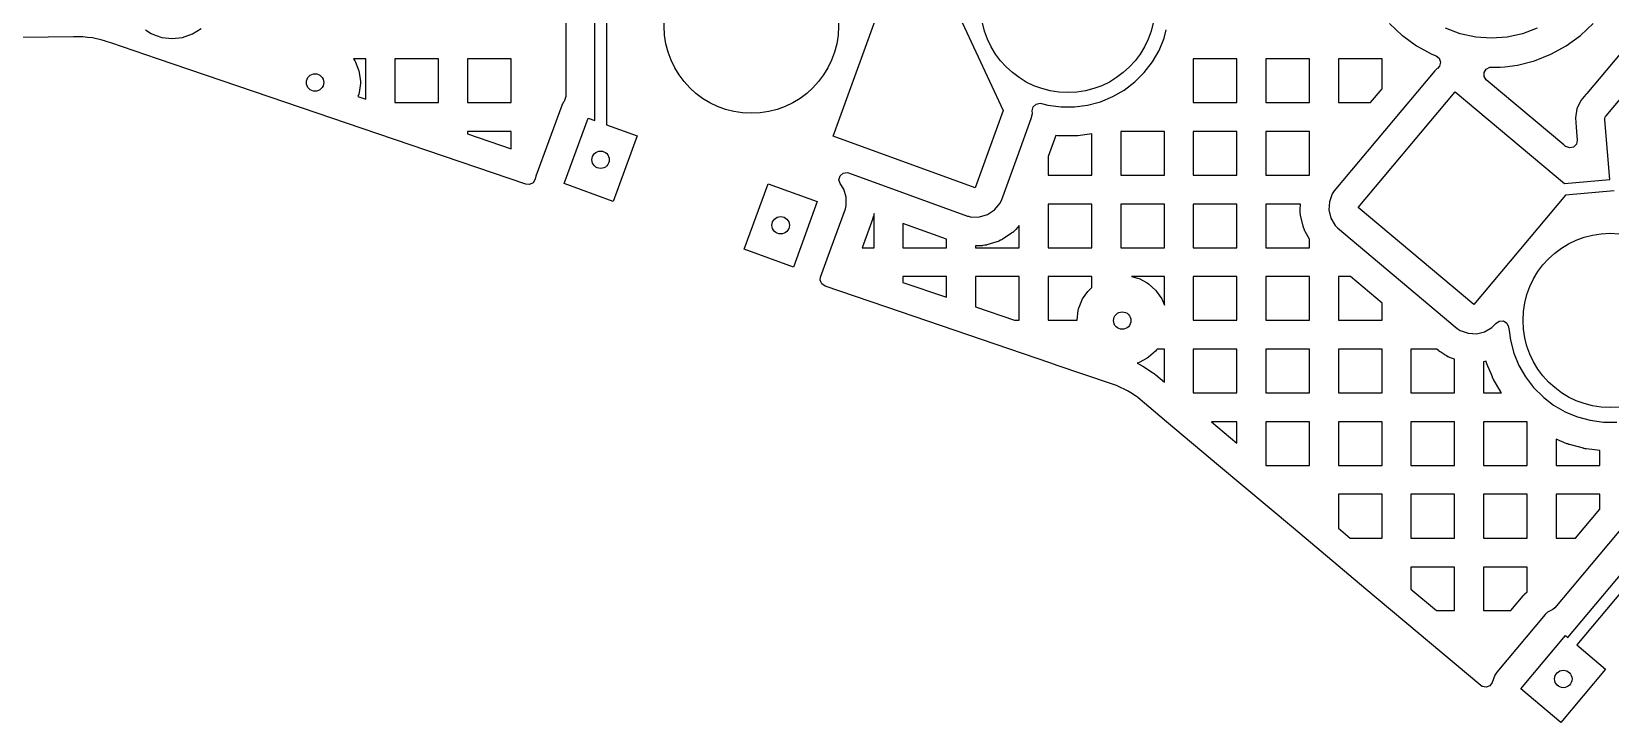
# Model space of a CAD drawing. Extents: x 2.49 to 8.57, y -5.87 to -1.87.
# Drawn here: x 6.778 to 7.848, y -5.578 to -5.11 of the extents above; entities that cross this region are included whole.
import ezdxf

# ---------------------------------------------------------------- set-up
doc = ezdxf.new("R2010")
doc.units = 0
doc.header["$MEASUREMENT"] = 0
doc.layers.add('BLACK', color=7, linetype='CONTINUOUS')

msp = doc.modelspace()

# ---------------------------------------------------------------- linework, layer by layer
at = {"layer": 'BLACK', "linetype": 'CONTINUOUS'}
for p, q in [((7.8452, -5.1669), (7.9869, -4.9979)), ((7.9114, -5.0573), (7.8321, -5.1518)), ((7.1398, -5.0746), (7.1398, -5.1539)), ((7.1595, -5.1701), (7.1595, -5.0715)), ((7.1674, -5.0731), (7.1674, -5.173)), ((7.3211, -5.1808), (7.3542, -5.0898)), ((7.4085, -5.1036), (7.4364, -5.1633)), ((7.6984, -5.1043), (7.707, -5.1124)), ((7.8278, -5.1124), (7.8365, -5.1043)), ((6.806, -5.1134), (6.5866, -5.116)), ((6.8088, -5.1134), (6.806, -5.1134)), ((6.806, -5.1134), (6.806, -5.1134)), ((6.8089, -5.1134), (6.8088, -5.1134)), ((6.8088, -5.1134), (6.8088, -5.1134)), ((6.8122, -5.1133), (6.8089, -5.1134)), ((6.8089, -5.1134), (6.8089, -5.1134)), ((6.8089, -5.1134), (6.8089, -5.1134)), ((6.8155, -5.1137), (6.8122, -5.1133)), ((6.8122, -5.1133), (6.8122, -5.1133)), ((6.8189, -5.114), (6.8155, -5.1137)), ((6.8254, -5.1155), (6.8189, -5.114)), ((6.8189, -5.114), (6.8189, -5.114)), ((6.8189, -5.114), (6.8189, -5.114)), ((6.8277, -5.1162), (6.8254, -5.1155)), ((6.8282, -5.1164), (6.8277, -5.1162)), ((6.8277, -5.1162), (6.8277, -5.1162)), ((6.8277, -5.1162), (6.8277, -5.1162)), ((6.8312, -5.1174), (6.8282, -5.1164)), ((6.8282, -5.1164), (6.8282, -5.1164)), ((6.863, -5.1283), (6.8312, -5.1174)), ((6.8312, -5.1174), (6.8312, -5.1174)), ((6.8312, -5.1174), (6.8312, -5.1174)), ((6.8547, -5.1086), (6.8587, -5.1111)), ((6.8587, -5.1111), (6.8591, -5.1114)), ((6.8591, -5.1114), (6.8621, -5.1124)), ((6.8621, -5.1124), (6.8658, -5.1137)), ((6.8658, -5.1137), (6.8658, -5.1137)), ((6.8658, -5.1137), (6.8729, -5.1145)), ((6.8729, -5.1145), (6.8799, -5.1137)), ((6.8729, -5.1145), (6.8729, -5.1145)), ((6.8729, -5.1145), (6.8729, -5.1145)), ((6.8799, -5.1137), (6.8866, -5.1114)), ((6.8799, -5.1137), (6.8799, -5.1137)), ((6.8799, -5.1137), (6.8799, -5.1137)), ((6.8866, -5.1114), (6.8926, -5.1076)), ((7.5421, -5.1225), (7.5456, -5.1142)), ((7.5456, -5.1142), (7.547, -5.1087)), ((7.707, -5.1124), (7.7071, -5.1124)), ((7.7071, -5.1124), (7.7071, -5.1124)), ((7.7071, -5.1124), (7.7167, -5.1194)), ((7.7463, -5.1112), (7.7363, -5.1075)), ((7.7568, -5.1135), (7.7463, -5.1112)), ((7.7674, -5.1142), (7.7568, -5.1135)), ((7.7781, -5.1135), (7.7674, -5.1142)), ((7.7885, -5.1112), (7.7781, -5.1135)), ((7.7985, -5.1075), (7.7885, -5.1112)), ((7.8182, -5.1194), (7.8278, -5.1124)), ((7.5376, -5.1304), (7.5421, -5.1225)), ((7.7167, -5.1194), (7.7167, -5.1194)), ((7.7167, -5.1194), (7.7167, -5.1194)), ((7.7167, -5.1194), (7.7271, -5.1251)), ((7.7271, -5.1251), (7.7271, -5.1251)), ((7.7271, -5.1251), (7.7271, -5.1251)), ((7.7271, -5.1251), (7.7271, -5.1251)), ((7.7271, -5.1251), (7.7299, -5.1262)), ((7.7299, -5.1262), (7.732, -5.1279)), ((7.732, -5.1279), (7.7329, -5.1305)), ((7.7967, -5.1295), (7.8077, -5.1251)), ((7.8077, -5.1251), (7.8182, -5.1194)), ((7.8077, -5.1251), (7.8077, -5.1251)), ((7.8077, -5.1251), (7.8077, -5.1251)), ((7.8077, -5.1251), (7.8077, -5.1251)), ((6.9499, -5.1579), (6.863, -5.1283)), ((7.0043, -5.1283), (6.9958, -5.1283)), ((6.9958, -5.1283), (6.9967, -5.1296)), ((6.9967, -5.1296), (6.9972, -5.1306)), ((6.9972, -5.1306), (6.9994, -5.1364)), ((6.9994, -5.1364), (6.9997, -5.1376)), ((6.9997, -5.1376), (7.0005, -5.1437)), ((7.0043, -5.1557), (7.0043, -5.1283)), ((7.0535, -5.1283), (7.0239, -5.1283)), ((7.0239, -5.1283), (7.0239, -5.1579)), ((7.0535, -5.1579), (7.0535, -5.1283)), ((7.1028, -5.1283), (7.0732, -5.1283)), ((7.0732, -5.1283), (7.0732, -5.1579)), ((7.1028, -5.1579), (7.1028, -5.1283)), ((7.5257, -5.1439), (7.5321, -5.1375)), ((7.5321, -5.1375), (7.5376, -5.1304)), ((7.5321, -5.1375), (7.5321, -5.1375)), ((7.5321, -5.1375), (7.5321, -5.1375)), ((7.5949, -5.1283), (7.5653, -5.1283)), ((7.5653, -5.1283), (7.5653, -5.1579)), ((7.5949, -5.1579), (7.5949, -5.1283)), ((7.6441, -5.1283), (7.6145, -5.1283)), ((7.6145, -5.1283), (7.6145, -5.1579)), ((7.6441, -5.1579), (7.6441, -5.1283)), ((7.729, -5.1365), (7.6608, -5.2178)), ((7.6933, -5.1283), (7.6637, -5.1283)), ((7.6637, -5.1283), (7.6637, -5.1579)), ((7.6933, -5.1486), (7.6933, -5.1283)), ((7.7307, -5.1348), (7.729, -5.1365)), ((7.731, -5.1347), (7.7307, -5.1348)), ((7.7323, -5.1332), (7.731, -5.1347)), ((7.7329, -5.1305), (7.7323, -5.1332)), ((7.7625, -5.1375), (7.7639, -5.1352)), ((7.7625, -5.1403), (7.7625, -5.1375)), ((7.7639, -5.1352), (7.7664, -5.134)), ((7.7664, -5.134), (7.7672, -5.134)), ((7.7672, -5.134), (7.7734, -5.134)), ((7.7734, -5.134), (7.7765, -5.1336)), ((7.7734, -5.134), (7.7734, -5.134)), ((7.7734, -5.134), (7.7734, -5.134)), ((7.7734, -5.134), (7.7734, -5.134)), ((7.7765, -5.1336), (7.7852, -5.1325)), ((7.7852, -5.1325), (7.7967, -5.1295)), ((7.7967, -5.1295), (7.7967, -5.1295)), ((7.0005, -5.1449), (6.9997, -5.1511)), ((7.0005, -5.1437), (7.0005, -5.1449)), ((7.5107, -5.1539), (7.5185, -5.1494)), ((7.5185, -5.1494), (7.5257, -5.1439)), ((7.5257, -5.1439), (7.5257, -5.1439)), ((7.5257, -5.1439), (7.5257, -5.1439)), ((7.6855, -5.1579), (7.6933, -5.1486)), ((7.764, -5.1426), (7.7625, -5.1403)), ((7.8165, -5.1866), (7.764, -5.1426)), ((7.0124, -5.1792), (6.9499, -5.1579)), ((6.9994, -5.1522), (6.9988, -5.1538)), ((6.9988, -5.1538), (7.0043, -5.1557)), ((6.9997, -5.1511), (6.9994, -5.1522)), ((7.0239, -5.1579), (7.0535, -5.1579)), ((7.0732, -5.1579), (7.1028, -5.1579)), ((7.137, -5.1599), (7.1195, -5.2079)), ((7.138, -5.1578), (7.137, -5.1599)), ((7.137, -5.1599), (7.137, -5.1599)), ((7.1386, -5.1571), (7.138, -5.1578)), ((7.139, -5.1566), (7.1386, -5.1571)), ((7.1398, -5.1539), (7.139, -5.1566)), ((7.4568, -5.1608), (7.4588, -5.1589)), ((7.4588, -5.1589), (7.4615, -5.1584)), ((7.4615, -5.1584), (7.4623, -5.1586)), ((7.4623, -5.1586), (7.4667, -5.1597)), ((7.4667, -5.1597), (7.4756, -5.1609)), ((7.4847, -5.1609), (7.4936, -5.1597)), ((7.4936, -5.1597), (7.5006, -5.1579)), ((7.5006, -5.1579), (7.5024, -5.1574)), ((7.5024, -5.1574), (7.5107, -5.1539)), ((7.5653, -5.1579), (7.5949, -5.1579)), ((7.6145, -5.1579), (7.6441, -5.1579)), ((7.6637, -5.1579), (7.6855, -5.1579)), ((7.6771, -5.229), (7.7429, -5.1506)), ((7.7429, -5.1506), (7.8171, -5.2128)), ((7.8281, -5.1566), (7.8254, -5.1622)), ((7.8303, -5.1539), (7.8281, -5.1566)), ((7.8315, -5.1525), (7.8303, -5.1539)), ((7.8303, -5.1539), (7.8303, -5.1539)), ((7.8321, -5.1518), (7.8315, -5.1525)), ((7.8315, -5.1525), (7.8315, -5.1525)), ((7.8321, -5.1518), (7.8321, -5.1518)), ((7.1387, -5.2128), (7.1549, -5.1684)), ((7.1549, -5.1684), (7.1595, -5.1701)), ((7.4364, -5.1633), (7.4173, -5.2158)), ((7.446, -5.1945), (7.4554, -5.1686)), ((7.4554, -5.1686), (7.4562, -5.1653)), ((7.4561, -5.1635), (7.4568, -5.1608)), ((7.4562, -5.1653), (7.4561, -5.1635)), ((7.4756, -5.1609), (7.4756, -5.1609)), ((7.4756, -5.1609), (7.4847, -5.1609)), ((7.4847, -5.1609), (7.4847, -5.1609)), ((7.8254, -5.1622), (7.8244, -5.1683)), ((7.8244, -5.1683), (7.8244, -5.1683)), ((7.8244, -5.1683), (7.8249, -5.1745)), ((7.8443, -5.169), (7.8447, -5.1675)), ((7.8443, -5.1697), (7.8443, -5.169)), ((7.8478, -5.2101), (7.8443, -5.1697)), ((7.8447, -5.1675), (7.8452, -5.1669)), ((7.1127, -5.2133), (7.0124, -5.1792)), ((7.1028, -5.1775), (7.0732, -5.1775)), ((7.0732, -5.1775), (7.0732, -5.1792)), ((7.0732, -5.1792), (7.1028, -5.1892)), ((7.1028, -5.1892), (7.1028, -5.1775)), ((7.1674, -5.173), (7.1882, -5.1805)), ((7.1882, -5.1805), (7.172, -5.2249)), ((7.4173, -5.2158), (7.3211, -5.1808)), ((7.4721, -5.1802), (7.4669, -5.1945)), ((7.4734, -5.1804), (7.4721, -5.1802)), ((7.4736, -5.1804), (7.4734, -5.1804)), ((7.4739, -5.1804), (7.4736, -5.1804)), ((7.474, -5.1805), (7.4739, -5.1804)), ((7.4747, -5.1805), (7.474, -5.1805)), ((7.4748, -5.1805), (7.4747, -5.1805)), ((7.4752, -5.1805), (7.4748, -5.1805)), ((7.4753, -5.1805), (7.4752, -5.1805)), ((7.485, -5.1805), (7.4753, -5.1805)), ((7.4852, -5.1805), (7.485, -5.1805)), ((7.4855, -5.1805), (7.4852, -5.1805)), ((7.4856, -5.1805), (7.4855, -5.1805)), ((7.4863, -5.1805), (7.4856, -5.1805)), ((7.4864, -5.1804), (7.4863, -5.1805)), ((7.4868, -5.1804), (7.4864, -5.1804)), ((7.4869, -5.1804), (7.4868, -5.1804)), ((7.4965, -5.1791), (7.4869, -5.1804)), ((7.4965, -5.2071), (7.4965, -5.1791)), ((7.5457, -5.1775), (7.5161, -5.1775)), ((7.5161, -5.1775), (7.5161, -5.2071)), ((7.5457, -5.2071), (7.5457, -5.1775)), ((7.5949, -5.1775), (7.5653, -5.1775)), ((7.5653, -5.1775), (7.5653, -5.2071)), ((7.5949, -5.2071), (7.5949, -5.1775)), ((7.6441, -5.1775), (7.6145, -5.1775)), ((7.6145, -5.1775), (7.6145, -5.2071)), ((7.6441, -5.2071), (7.6441, -5.1775)), ((7.8249, -5.1745), (7.8249, -5.1745)), ((7.8249, -5.1745), (7.8257, -5.1834)), ((7.8177, -5.1876), (7.8165, -5.1866)), ((7.818, -5.1878), (7.8177, -5.1876)), ((7.8206, -5.1887), (7.818, -5.1878)), ((7.8232, -5.1881), (7.8206, -5.1887)), ((7.8251, -5.1861), (7.8232, -5.1881)), ((7.8257, -5.1834), (7.8251, -5.1861)), ((7.4352, -5.2243), (7.446, -5.1945)), ((7.4669, -5.1945), (7.4669, -5.2071)), ((7.1152, -5.2135), (7.1127, -5.2133)), ((7.1177, -5.2123), (7.1152, -5.2135)), ((7.119, -5.2099), (7.1177, -5.2123)), ((7.1195, -5.2079), (7.119, -5.2099)), ((7.172, -5.2249), (7.1387, -5.2128)), ((7.2608, -5.2573), (7.277, -5.2129)), ((7.277, -5.2129), (7.3103, -5.225)), ((7.325, -5.2102), (7.3258, -5.2075)), ((7.3258, -5.2128), (7.325, -5.2102)), ((7.3258, -5.2075), (7.3278, -5.2057)), ((7.3283, -5.2166), (7.3258, -5.2128)), ((7.3278, -5.2057), (7.3306, -5.2053)), ((7.3306, -5.2053), (7.3316, -5.2055)), ((7.3316, -5.2055), (7.4123, -5.2349)), ((7.4669, -5.2071), (7.4965, -5.2071)), ((7.5161, -5.2071), (7.5457, -5.2071)), ((7.5653, -5.2071), (7.5949, -5.2071)), ((7.6145, -5.2071), (7.6441, -5.2071)), ((7.8171, -5.2128), (7.8478, -5.2101)), ((7.3299, -5.222), (7.3283, -5.2166)), ((7.33, -5.2277), (7.3299, -5.222)), ((7.4341, -5.2264), (7.4352, -5.2243)), ((7.6595, -5.2197), (7.6576, -5.2251)), ((7.6608, -5.2178), (7.6595, -5.2197)), ((7.6595, -5.2197), (7.6595, -5.2197)), ((7.8178, -5.2207), (7.7555, -5.2948)), ((7.8508, -5.2178), (7.8178, -5.2207)), ((7.3103, -5.225), (7.2941, -5.2694)), ((7.3198, -5.2563), (7.3294, -5.2299)), ((7.3294, -5.2299), (7.33, -5.2277)), ((7.3483, -5.2353), (7.3482, -5.2354)), ((7.3484, -5.235), (7.3483, -5.2353)), ((7.3488, -5.2331), (7.3484, -5.2349)), ((7.3484, -5.2349), (7.3484, -5.235)), ((7.3488, -5.2563), (7.3488, -5.2331)), ((7.4123, -5.2349), (7.4123, -5.2349)), ((7.4123, -5.2349), (7.4123, -5.2349)), ((7.4123, -5.2349), (7.4128, -5.235)), ((7.4128, -5.235), (7.4146, -5.2355)), ((7.4203, -5.2354), (7.4257, -5.2338)), ((7.4257, -5.2338), (7.4305, -5.2307)), ((7.4305, -5.2307), (7.4341, -5.2264)), ((7.4965, -5.2267), (7.4669, -5.2267)), ((7.4669, -5.2267), (7.4669, -5.2563)), ((7.4965, -5.2563), (7.4965, -5.2267)), ((7.5457, -5.2267), (7.5161, -5.2267)), ((7.5161, -5.2267), (7.5161, -5.2563)), ((7.5457, -5.2563), (7.5457, -5.2267)), ((7.5949, -5.2267), (7.5653, -5.2267)), ((7.5653, -5.2267), (7.5653, -5.2563)), ((7.5949, -5.2563), (7.5949, -5.2267)), ((7.6379, -5.2267), (7.6145, -5.2267)), ((7.6145, -5.2267), (7.6145, -5.2563)), ((7.6377, -5.2303), (7.6379, -5.2267)), ((7.6377, -5.2307), (7.6377, -5.2303)), ((7.6377, -5.2314), (7.6377, -5.2307)), ((7.6377, -5.2317), (7.6377, -5.2314)), ((7.6378, -5.2331), (7.6377, -5.2317)), ((7.6379, -5.2335), (7.6378, -5.2331)), ((7.638, -5.2342), (7.6379, -5.2335)), ((7.638, -5.2345), (7.638, -5.2342)), ((7.6397, -5.2414), (7.638, -5.2345)), ((7.6576, -5.2251), (7.6573, -5.2307)), ((7.6573, -5.2307), (7.6586, -5.2363)), ((7.6576, -5.2251), (7.6576, -5.2251)), ((7.7555, -5.2948), (7.6771, -5.229)), ((7.3479, -5.2364), (7.3407, -5.2563)), ((7.348, -5.2363), (7.3479, -5.2364)), ((7.3481, -5.236), (7.348, -5.2363)), ((7.3482, -5.2354), (7.3481, -5.2359)), ((7.3481, -5.2359), (7.3481, -5.236)), ((7.398, -5.2506), (7.3684, -5.2398)), ((7.3684, -5.2398), (7.3684, -5.2563)), ((7.4146, -5.2355), (7.4203, -5.2354)), ((7.4429, -5.2459), (7.4426, -5.2461)), ((7.4439, -5.245), (7.4429, -5.2459)), ((7.4442, -5.2447), (7.4439, -5.245)), ((7.4447, -5.2442), (7.4442, -5.2447)), ((7.4449, -5.244), (7.4447, -5.2442)), ((7.4473, -5.2412), (7.4449, -5.244)), ((7.4473, -5.2563), (7.4473, -5.2412)), ((7.6397, -5.2417), (7.6397, -5.2414)), ((7.64, -5.2424), (7.6397, -5.2417)), ((7.6401, -5.2427), (7.64, -5.2424)), ((7.6406, -5.2441), (7.6401, -5.2427)), ((7.6407, -5.2444), (7.6406, -5.2441)), ((7.641, -5.245), (7.6407, -5.2444)), ((7.6412, -5.2453), (7.641, -5.245)), ((7.6441, -5.2505), (7.6412, -5.2453)), ((7.6586, -5.2363), (7.6586, -5.2363)), ((7.6586, -5.2363), (7.6614, -5.2412)), ((7.6614, -5.2412), (7.6614, -5.2412)), ((7.6614, -5.2412), (7.663, -5.2429)), ((7.663, -5.2429), (7.7443, -5.3111)), ((7.3126, -5.2762), (7.3198, -5.2563)), ((7.3407, -5.2563), (7.3488, -5.2563)), ((7.3684, -5.2563), (7.398, -5.2563)), ((7.398, -5.2551), (7.398, -5.2506)), ((7.398, -5.2563), (7.398, -5.2551)), ((7.4211, -5.255), (7.4176, -5.2551)), ((7.4176, -5.2551), (7.4176, -5.2563)), ((7.4176, -5.2563), (7.4473, -5.2563)), ((7.4215, -5.255), (7.4211, -5.255)), ((7.4222, -5.255), (7.4215, -5.255)), ((7.4225, -5.2549), (7.4222, -5.255)), ((7.4239, -5.2547), (7.4225, -5.2549)), ((7.4243, -5.2547), (7.4239, -5.2547)), ((7.425, -5.2545), (7.4243, -5.2547)), ((7.4253, -5.2544), (7.425, -5.2545)), ((7.4321, -5.2524), (7.4253, -5.2544)), ((7.4324, -5.2523), (7.4321, -5.2524)), ((7.433, -5.252), (7.4324, -5.2523)), ((7.4334, -5.2519), (7.433, -5.252)), ((7.4346, -5.2513), (7.4334, -5.2519)), ((7.4349, -5.2511), (7.4346, -5.2513)), ((7.4356, -5.2508), (7.4349, -5.2511)), ((7.4359, -5.2506), (7.4356, -5.2508)), ((7.4418, -5.2467), (7.4359, -5.2506)), ((7.4421, -5.2465), (7.4418, -5.2467)), ((7.4426, -5.2461), (7.4421, -5.2465)), ((7.4669, -5.2563), (7.4965, -5.2563)), ((7.5161, -5.2563), (7.5457, -5.2563)), ((7.5653, -5.2563), (7.5949, -5.2563)), ((7.6145, -5.2563), (7.6441, -5.2563)), ((7.6441, -5.2563), (7.6441, -5.2505)), ((7.2941, -5.2694), (7.2608, -5.2573)), ((7.3123, -5.2783), (7.3126, -5.2762)), ((7.398, -5.2759), (7.3684, -5.2759)), ((7.3684, -5.2759), (7.3684, -5.2798)), ((7.398, -5.2898), (7.398, -5.2759)), ((7.4473, -5.2759), (7.4176, -5.2759)), ((7.4176, -5.2759), (7.4176, -5.2965)), ((7.4473, -5.3055), (7.4473, -5.2759)), ((7.4965, -5.2759), (7.4669, -5.2759)), ((7.4669, -5.2759), (7.4669, -5.3055)), ((7.4965, -5.2833), (7.4965, -5.2759)), ((7.5457, -5.2759), (7.5233, -5.2759)), ((7.5233, -5.2759), (7.5274, -5.2769)), ((7.5274, -5.2769), (7.5285, -5.2773)), ((7.5285, -5.2773), (7.534, -5.2802)), ((7.5457, -5.2952), (7.5457, -5.2759)), ((7.5949, -5.2759), (7.5653, -5.2759)), ((7.5653, -5.2759), (7.5653, -5.3055)), ((7.5949, -5.3055), (7.5949, -5.2759)), ((7.6441, -5.2759), (7.6145, -5.2759)), ((7.6145, -5.2759), (7.6145, -5.3055)), ((7.6441, -5.3055), (7.6441, -5.2759)), ((7.6719, -5.2759), (7.6637, -5.2759)), ((7.6637, -5.2759), (7.6637, -5.3055)), ((7.6933, -5.2939), (7.6719, -5.2759)), ((7.3129, -5.2798), (7.3123, -5.2783)), ((7.3134, -5.2809), (7.3129, -5.2798)), ((7.3156, -5.2825), (7.3134, -5.2809)), ((7.3568, -5.2965), (7.3156, -5.2825)), ((7.3684, -5.2798), (7.398, -5.2898)), ((7.4902, -5.291), (7.4938, -5.2859)), ((7.4938, -5.2859), (7.4946, -5.285)), ((7.4946, -5.285), (7.4965, -5.2833)), ((7.534, -5.2802), (7.535, -5.2809)), ((7.535, -5.2809), (7.5396, -5.285)), ((7.5396, -5.285), (7.5404, -5.2859)), ((7.5404, -5.2859), (7.5439, -5.291)), ((7.4687, -5.3346), (7.3568, -5.2965)), ((7.4176, -5.2965), (7.444, -5.3055)), ((7.4865, -5.3052), (7.4872, -5.299)), ((7.4872, -5.299), (7.4875, -5.2978)), ((7.4875, -5.2978), (7.4897, -5.292)), ((7.4897, -5.292), (7.4902, -5.291)), ((7.5439, -5.291), (7.5445, -5.292)), ((7.5445, -5.292), (7.5457, -5.2952)), ((7.6933, -5.3055), (7.6933, -5.2939)), ((7.444, -5.3055), (7.4473, -5.3055)), ((7.4669, -5.3055), (7.4865, -5.3055)), ((7.4865, -5.3055), (7.4865, -5.3052)), ((7.5653, -5.3055), (7.5949, -5.3055)), ((7.6145, -5.3055), (7.6441, -5.3055)), ((7.6637, -5.3055), (7.6933, -5.3055)), ((7.7677, -5.3105), (7.7694, -5.3089)), ((7.7694, -5.3089), (7.7705, -5.3076)), ((7.7705, -5.3076), (7.7728, -5.3061)), ((7.7728, -5.3061), (7.7756, -5.306)), ((7.7756, -5.306), (7.7779, -5.3075)), ((7.7779, -5.3075), (7.7791, -5.31)), ((7.7791, -5.31), (7.7791, -5.3101)), ((7.7791, -5.3101), (7.7794, -5.3124)), ((7.7443, -5.3111), (7.7463, -5.3124)), ((7.7463, -5.3124), (7.7463, -5.3124)), ((7.7463, -5.3124), (7.7516, -5.3143)), ((7.7516, -5.3143), (7.7516, -5.3143)), ((7.7516, -5.3143), (7.7519, -5.3143)), ((7.7519, -5.3143), (7.7573, -5.3146)), ((7.7573, -5.3146), (7.7628, -5.3133)), ((7.7628, -5.3133), (7.7677, -5.3105)), ((7.7794, -5.3124), (7.7803, -5.319)), ((7.7803, -5.319), (7.7803, -5.319)), ((7.7803, -5.319), (7.7826, -5.3278)), ((7.534, -5.3313), (7.5285, -5.3342)), ((7.535, -5.3306), (7.534, -5.3313)), ((7.5396, -5.3265), (7.535, -5.3306)), ((7.5404, -5.3256), (7.5396, -5.3265)), ((7.5407, -5.3251), (7.5404, -5.3256)), ((7.5457, -5.3251), (7.5407, -5.3251)), ((7.5457, -5.3475), (7.5457, -5.3251)), ((7.5949, -5.3251), (7.5653, -5.3251)), ((7.5653, -5.3251), (7.5653, -5.3547)), ((7.5949, -5.3547), (7.5949, -5.3251)), ((7.6441, -5.3251), (7.6145, -5.3251)), ((7.6145, -5.3251), (7.6145, -5.3547)), ((7.6441, -5.3547), (7.6441, -5.3251)), ((7.6933, -5.3251), (7.6637, -5.3251)), ((7.6637, -5.3251), (7.6637, -5.3547)), ((7.6933, -5.3547), (7.6933, -5.3251)), ((7.7305, -5.3251), (7.7129, -5.3251)), ((7.7129, -5.3251), (7.7129, -5.3547)), ((7.7319, -5.3263), (7.7305, -5.3251)), ((7.732, -5.3264), (7.7319, -5.3263)), ((7.7322, -5.3265), (7.732, -5.3264)), ((7.7323, -5.3266), (7.7322, -5.3265)), ((7.7327, -5.3269), (7.7323, -5.3266)), ((7.7329, -5.327), (7.7327, -5.3269)), ((7.7331, -5.3272), (7.7329, -5.327)), ((7.7332, -5.3272), (7.7331, -5.3272)), ((7.7359, -5.329), (7.7332, -5.3272)), ((7.7361, -5.3292), (7.7359, -5.329)), ((7.7367, -5.3295), (7.7361, -5.3292)), ((7.7369, -5.3297), (7.7367, -5.3295)), ((7.738, -5.3302), (7.7369, -5.3297)), ((7.7383, -5.3303), (7.738, -5.3302)), ((7.7389, -5.3306), (7.7383, -5.3303)), ((7.7391, -5.3307), (7.7389, -5.3306)), ((7.7425, -5.3319), (7.7391, -5.3307)), ((7.7826, -5.3278), (7.7861, -5.3361)), ((7.4729, -5.3361), (7.4687, -5.3346)), ((7.5098, -5.3486), (7.4729, -5.3361)), ((7.5274, -5.3346), (7.5272, -5.3346)), ((7.5272, -5.3346), (7.5295, -5.3358)), ((7.5285, -5.3342), (7.5274, -5.3346)), ((7.5295, -5.3358), (7.5297, -5.3359)), ((7.5297, -5.3359), (7.5299, -5.336)), ((7.5299, -5.336), (7.5301, -5.3361)), ((7.5301, -5.3361), (7.5306, -5.3364)), ((7.5306, -5.3364), (7.5307, -5.3364)), ((7.5307, -5.3364), (7.531, -5.3366)), ((7.531, -5.3366), (7.5311, -5.3367)), ((7.5311, -5.3367), (7.5377, -5.341)), ((7.5377, -5.341), (7.5379, -5.3411)), ((7.5379, -5.3411), (7.5381, -5.3412)), ((7.5381, -5.3412), (7.5382, -5.3413)), ((7.5382, -5.3413), (7.5387, -5.3417)), ((7.5387, -5.3417), (7.5388, -5.3418)), ((7.5388, -5.3418), (7.5391, -5.3419)), ((7.5391, -5.3419), (7.5392, -5.342)), ((7.5392, -5.342), (7.5398, -5.3426)), ((7.7425, -5.3336), (7.7425, -5.3319)), ((7.7425, -5.3547), (7.7425, -5.3336)), ((7.7638, -5.3332), (7.7621, -5.3336)), ((7.7621, -5.3336), (7.7621, -5.3547)), ((7.7638, -5.3333), (7.7638, -5.3332)), ((7.7639, -5.3336), (7.7638, -5.3333)), ((7.7639, -5.3338), (7.7639, -5.3336)), ((7.7641, -5.3344), (7.7639, -5.3338)), ((7.7642, -5.3345), (7.7641, -5.3344)), ((7.7643, -5.3348), (7.7642, -5.3345)), ((7.7644, -5.335), (7.7643, -5.3348)), ((7.7681, -5.3439), (7.7644, -5.335)), ((7.7861, -5.3361), (7.7861, -5.3361)), ((7.7861, -5.3361), (7.7906, -5.3439)), ((7.5133, -5.3498), (7.5098, -5.3486)), ((7.5141, -5.3501), (7.5133, -5.3498)), ((7.5133, -5.3498), (7.5133, -5.3498)), ((7.5207, -5.3533), (7.5141, -5.3501)), ((7.5141, -5.3501), (7.5141, -5.3501)), ((7.5141, -5.3501), (7.5141, -5.3501)), ((7.5398, -5.3426), (7.5398, -5.3426)), ((7.5398, -5.3426), (7.5457, -5.3475)), ((7.7681, -5.3441), (7.7681, -5.3439)), ((7.7683, -5.3444), (7.7681, -5.3441)), ((7.7683, -5.3445), (7.7683, -5.3444)), ((7.7686, -5.3451), (7.7683, -5.3445)), ((7.7687, -5.3452), (7.7686, -5.3451)), ((7.7688, -5.3455), (7.7687, -5.3452)), ((7.7689, -5.3456), (7.7688, -5.3455)), ((7.7738, -5.354), (7.7689, -5.3456)), ((7.7906, -5.3439), (7.7961, -5.3511)), ((7.7961, -5.3511), (7.7961, -5.3511)), ((7.7961, -5.3511), (7.8025, -5.3575)), ((7.5229, -5.3547), (7.5207, -5.3533)), ((7.5268, -5.3573), (7.5229, -5.3547)), ((7.5274, -5.3577), (7.5268, -5.3573)), ((7.5268, -5.3573), (7.5268, -5.3573)), ((7.5276, -5.3579), (7.5274, -5.3577)), ((7.5274, -5.3577), (7.5274, -5.3577)), ((7.5472, -5.3743), (7.5276, -5.3579)), ((7.5276, -5.3579), (7.5276, -5.3579)), ((7.5653, -5.3547), (7.5949, -5.3547)), ((7.6145, -5.3547), (7.6441, -5.3547)), ((7.6637, -5.3547), (7.6933, -5.3547)), ((7.7129, -5.3547), (7.7425, -5.3547)), ((7.7621, -5.3547), (7.7742, -5.3547)), ((7.7738, -5.3542), (7.7738, -5.354)), ((7.774, -5.3544), (7.7738, -5.3542)), ((7.7741, -5.3546), (7.774, -5.3544)), ((7.7742, -5.3547), (7.7741, -5.3546)), ((7.8025, -5.3575), (7.8025, -5.3575)), ((7.8025, -5.3575), (7.8025, -5.3575)), ((7.8025, -5.3575), (7.803, -5.3579)), ((7.803, -5.3579), (7.8096, -5.363)), ((7.8096, -5.363), (7.8096, -5.363)), ((7.8096, -5.363), (7.8096, -5.363)), ((7.8096, -5.363), (7.8175, -5.3675)), ((7.5825, -5.4039), (7.5472, -5.3743)), ((7.5949, -5.3743), (7.5777, -5.3743)), ((7.5777, -5.3743), (7.5949, -5.3888)), ((7.5949, -5.3888), (7.5949, -5.3743)), ((7.6441, -5.3743), (7.6145, -5.3743)), ((7.6145, -5.3743), (7.6145, -5.4039)), ((7.6441, -5.4039), (7.6441, -5.3743)), ((7.6933, -5.3743), (7.6637, -5.3743)), ((7.6637, -5.3743), (7.6637, -5.4039)), ((7.6933, -5.4039), (7.6933, -5.3743)), ((7.7425, -5.3743), (7.7129, -5.3743)), ((7.7129, -5.3743), (7.7129, -5.4039)), ((7.7425, -5.4039), (7.7425, -5.3743)), ((7.7917, -5.3743), (7.7621, -5.3743)), ((7.7621, -5.3743), (7.7621, -5.4039)), ((7.7917, -5.4039), (7.7917, -5.3743)), ((7.9195, -5.3704), (7.8104, -5.5004)), ((7.8175, -5.3675), (7.8175, -5.3675)), ((7.8175, -5.3675), (7.8175, -5.3675)), ((7.8175, -5.3675), (7.8196, -5.3684)), ((7.8196, -5.3684), (7.8258, -5.371)), ((7.8258, -5.371), (7.8345, -5.3733)), ((7.8345, -5.3733), (7.8435, -5.3745)), ((7.8435, -5.3745), (7.8435, -5.3745)), ((7.8435, -5.3745), (7.8525, -5.3745)), ((7.8193, -5.5205), (7.9366, -5.3806)), ((7.8186, -5.3892), (7.8113, -5.3862)), ((7.8113, -5.3862), (7.8113, -5.4039)), ((7.8187, -5.3893), (7.8186, -5.3892)), ((7.819, -5.3894), (7.8187, -5.3893)), ((7.8192, -5.3894), (7.819, -5.3894)), ((7.8198, -5.3896), (7.8192, -5.3894)), ((7.82, -5.3897), (7.8198, -5.3896)), ((7.8203, -5.3898), (7.82, -5.3897)), ((7.8204, -5.3898), (7.8203, -5.3898)), ((7.8298, -5.3923), (7.8204, -5.3898)), ((7.9416, -5.387), (7.8253, -5.5255)), ((7.8299, -5.3924), (7.8298, -5.3923)), ((7.8302, -5.3924), (7.8299, -5.3924)), ((7.8304, -5.3925), (7.8302, -5.3924)), ((7.831, -5.3926), (7.8304, -5.3925)), ((7.8312, -5.3926), (7.831, -5.3926)), ((7.8315, -5.3927), (7.8312, -5.3926)), ((7.8317, -5.3927), (7.8315, -5.3927)), ((7.8355, -5.3932), (7.8317, -5.3927)), ((7.841, -5.3939), (7.8355, -5.3932)), ((7.841, -5.4039), (7.841, -5.3939)), ((7.6332, -5.4465), (7.5825, -5.4039)), ((7.6145, -5.4039), (7.6441, -5.4039)), ((7.6637, -5.4039), (7.6933, -5.4039)), ((7.7129, -5.4039), (7.7425, -5.4039)), ((7.7621, -5.4039), (7.7917, -5.4039)), ((7.8113, -5.4039), (7.841, -5.4039)), ((7.6933, -5.4235), (7.6637, -5.4235)), ((7.6637, -5.4235), (7.6637, -5.4465)), ((7.6933, -5.4532), (7.6933, -5.4235)), ((7.7425, -5.4235), (7.7129, -5.4235)), ((7.7129, -5.4235), (7.7129, -5.4532)), ((7.7425, -5.4532), (7.7425, -5.4235)), ((7.7917, -5.4235), (7.7621, -5.4235)), ((7.7621, -5.4235), (7.7621, -5.4532)), ((7.7917, -5.4532), (7.7917, -5.4235)), ((7.841, -5.4235), (7.8113, -5.4235)), ((7.8113, -5.4235), (7.8113, -5.4532)), ((7.841, -5.4335), (7.841, -5.4235)), ((7.8245, -5.4532), (7.841, -5.4335)), ((7.6824, -5.4878), (7.6332, -5.4465)), ((7.6637, -5.4465), (7.6716, -5.4532)), ((7.6716, -5.4532), (7.6933, -5.4532)), ((7.7129, -5.4532), (7.7425, -5.4532)), ((7.7621, -5.4532), (7.7917, -5.4532)), ((7.8113, -5.4532), (7.8245, -5.4532)), ((7.7425, -5.4728), (7.7129, -5.4728)), ((7.7129, -5.4728), (7.7129, -5.4878)), ((7.7425, -5.5024), (7.7425, -5.4728)), ((7.7917, -5.4728), (7.7621, -5.4728)), ((7.7621, -5.4728), (7.7621, -5.5024)), ((7.7917, -5.4896), (7.7917, -5.4728)), ((7.7603, -5.5532), (7.6824, -5.4878)), ((7.7129, -5.4878), (7.7303, -5.5024)), ((7.7891, -5.4922), (7.7893, -5.492)), ((7.7891, -5.4923), (7.7891, -5.4922)), ((7.7893, -5.492), (7.7894, -5.4919)), ((7.7894, -5.4919), (7.7898, -5.4915)), ((7.7898, -5.4915), (7.7899, -5.4914)), ((7.7899, -5.4914), (7.79, -5.4912)), ((7.79, -5.4912), (7.7901, -5.4911)), ((7.7901, -5.4911), (7.7917, -5.4896)), ((7.7303, -5.5024), (7.7425, -5.5024)), ((7.7621, -5.5024), (7.7806, -5.5024)), ((7.7806, -5.5024), (7.7891, -5.4923)), ((7.8091, -5.5015), (7.8056, -5.5035)), ((7.8104, -5.5004), (7.8091, -5.5015)), ((7.8039, -5.5051), (7.7711, -5.5442)), ((7.8056, -5.5035), (7.8039, -5.5051)), ((7.8039, -5.5051), (7.8039, -5.5051)), ((7.8056, -5.5035), (7.8056, -5.5035)), ((7.7874, -5.5554), (7.8178, -5.5192)), ((7.8178, -5.5192), (7.8193, -5.5205)), ((7.8253, -5.5255), (7.8449, -5.542)), ((7.7711, -5.5442), (7.7698, -5.5461)), ((7.8449, -5.542), (7.8146, -5.5782)), ((7.7612, -5.5538), (7.7603, -5.5532)), ((7.7639, -5.5543), (7.7612, -5.5538)), ((7.7664, -5.5533), (7.7639, -5.5543)), ((7.768, -5.5511), (7.7664, -5.5533)), ((7.7698, -5.5461), (7.768, -5.5511)), ((7.8146, -5.5782), (7.7874, -5.5554))]:
    msp.add_line(p, q, dxfattribs=at)
at = {"layer": 'BLACK'}
for centre, radius in [((7.4802, -5.092), 0.0591), ((7.2656, -5.1061), 0.0591), ((6.9698, -5.1443), 0.00591), ((7.1634, -5.1967), 0.00591), ((7.2855, -5.2411), 0.00591), ((7.848, -5.3056), 0.0591), ((7.5171, -5.3057), 0.00591), ((7.8162, -5.5487), 0.00591)]:
    msp.add_circle(centre, radius, dxfattribs=at)

doc.saveas('drawing.dxf')
